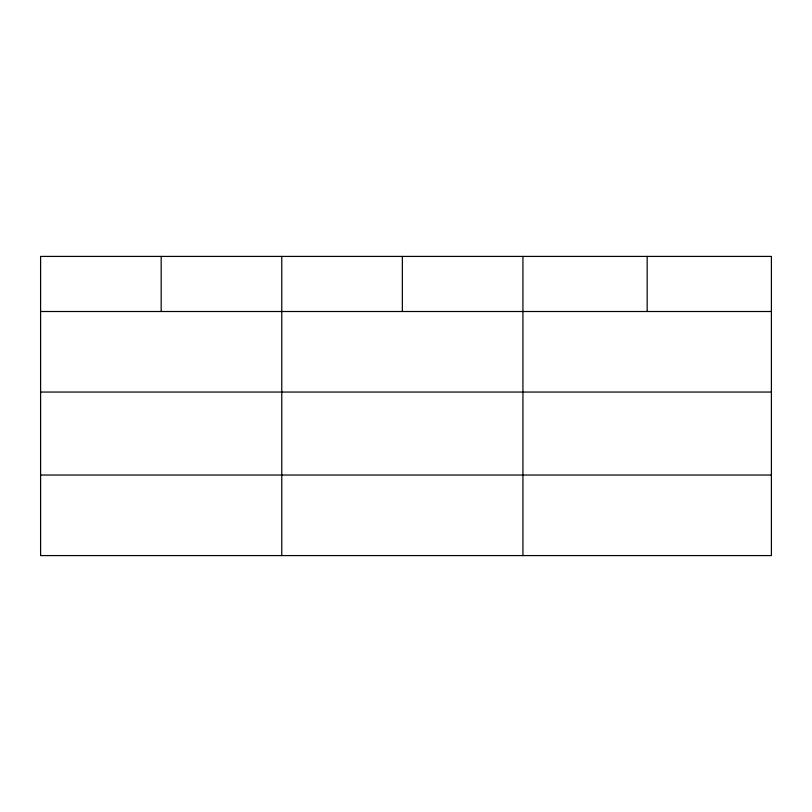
<?xml version="1.0" encoding="UTF-8"?>
<svg xmlns="http://www.w3.org/2000/svg" width="812" height="812" viewBox="0 0 812 812"><rect width="100%" height="100%" fill="white"/><g stroke="black" fill="none" stroke-linecap="round" stroke-linejoin="round"><path stroke-width="1.22" d="M771.4 392.054L771.4 256.419L40.6 256.419L40.6 555.581L771.4 555.581L771.4 392.054L40.6 392.054M40.6 311.503L771.4 311.503M40.6 475.03L771.4 475.03M647.164 256.419L647.164 311.503M522.928 256.419L522.928 555.581M402.346 256.419L402.346 311.503M281.764 256.419L281.764 555.581M161.182 256.419L161.182 311.503"/></g></svg>
